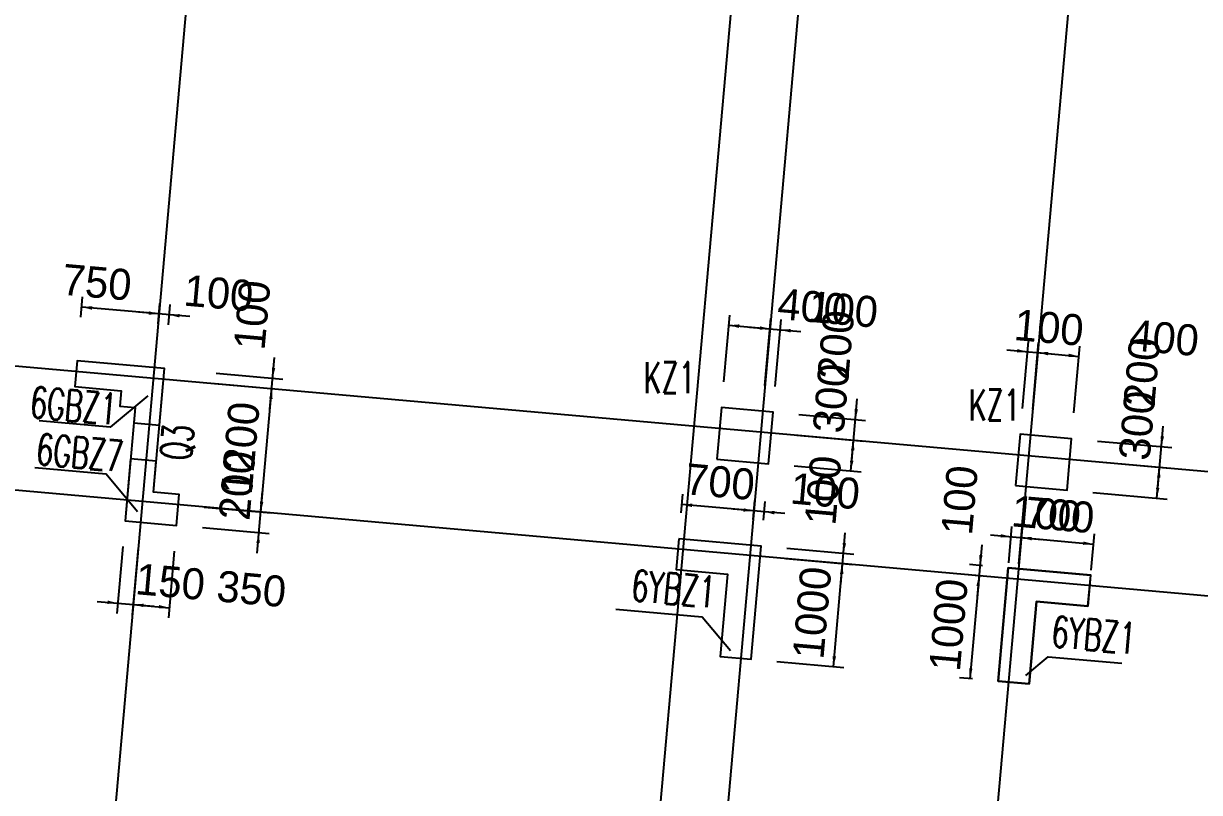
# Model space of a CAD drawing. Extents: x 387171 to 699106, y 11966 to 245688.
# Drawn here: x 627343 to 638718, y 66135 to 73574 of the extents above; entities that cross this region are included whole.
import ezdxf

# ---------------------------------------------------------------- set-up
doc = ezdxf.new("R2010")
doc.units = 0
doc.header["$LTSCALE"] = 100
doc.header["$MEASUREMENT"] = 0
for name, color, linetype in [('b边缘构件', 235, 'Continuous'), ('COLU', 7, 'Continuous'), ('DIM', 3, 'Continuous'), ('DOTE', 253, 'Continuous'), ('NUM', 7, 'Continuous'), ('TEXT', 7, 'Continuous'), ('THIN', 7, 'Continuous'), ('wall-主楼', 2, 'Continuous'), ('Y阴影', 254, 'Continuous'), ('剪力墙身标注', 7, 'Continuous'), ('小尺寸', 4, 'Continuous')]:
    doc.layers.add(name, color=color, linetype=linetype)
doc.styles.get("Standard").update_dxf_attribs({"font": 'standard'})
doc.styles.add('tk', font='tk')
doc.dimstyles.get("Standard").update_dxf_attribs({"dimtxt": 300, "dimasz": 100, "dimexe": 100, "dimexo": 250, "dimgap": 100, "dimtad": 0, "dimtoh": 1, "dimdec": 0, "dimdsep": 46, "dimcen": 0.09, "dimclrt": 7, "dimadec": 0, "dimazin": 0, "dimtfac": 1, "dimtdec": 4, "dimtofl": 0, "dimtmove": 0, "dimatfit": 3, "dimfxl": 1, "dimtolj": 1, "dimtzin": 0, "dimarcsym": 0})

# ---------------------------------------------------------------- blocks, each defined once
blk = doc.blocks.new('*D4655')
at = {"layer": '小尺寸', "color": 0, "linetype": 'ByBlock', "lineweight": -2}
for p, q in [((628453, 68501), (628395, 67854)), ((628801, 68470), (628744, 67823)), ((628404, 67953), (628753, 67922))]:
    blk.add_line(p, q, dxfattribs=at)
for points in [[(628404, 67953), (628505, 67961), (628502, 67928)], [(628753, 67922), (628652, 67915), (628655, 67948)]]:
    blk.add_solid(points, dxfattribs=at)
at = {"layer": '小尺寸', "color": 7, "linetype": 'Continuous', "lineweight": -2, "insert": (629548, 68103), "char_height": 300, "width": 566.67, "attachment_point": 5, "rotation": 354.9316, "style": 'tk'}
blk.add_mtext('350', dxfattribs=at)
blk = doc.blocks.new('*D4382')
at = {"layer": '小尺寸', "color": 0, "linetype": 'ByBlock', "lineweight": -2}
for p, q in [((629196, 70092), (629844, 70034)), ((629638, 68848), (629744, 70043)), ((629090, 68896), (629738, 68839))]:
    blk.add_line(p, q, dxfattribs=at)
for points in [[(629744, 70043), (629752, 69942), (629719, 69945)], [(629638, 68848), (629630, 68949), (629663, 68946)]]:
    blk.add_solid(points, dxfattribs=at)
at = {"layer": '小尺寸', "color": 7, "linetype": 'Continuous', "lineweight": -2, "insert": (629442, 69467), "char_height": 300, "width": 690, "attachment_point": 5, "rotation": 84.9317, "style": 'tk'}
blk.add_mtext('1200', dxfattribs=at)
blk = doc.blocks.new('*D465')
at = {"layer": '小尺寸', "color": 0, "linetype": 'ByBlock', "lineweight": -2}
for p, q in [((629726, 69844), (629771, 70342)), ((629205, 70191), (629852, 70134)), ((629196, 70092), (629844, 70034))]:
    blk.add_line(p, q, dxfattribs=at)
for points in [[(629753, 70143), (629745, 70244), (629778, 70241)], [(629744, 70043), (629752, 69942), (629719, 69945)]]:
    blk.add_solid(points, dxfattribs=at)
at = {"layer": '小尺寸', "color": 7, "linetype": 'Continuous', "lineweight": -2, "insert": (629556, 70753), "char_height": 300, "width": 476.67, "attachment_point": 5, "rotation": 84.9316, "style": 'tk'}
blk.add_mtext('100', dxfattribs=at)
blk = doc.blocks.new('*D4419')
at = {"layer": '小尺寸', "color": 0, "linetype": 'ByBlock', "lineweight": -2}
for p, q in [((634718, 68397), (635365, 68340)), ((635177, 67352), (635266, 68349)), ((634629, 67401), (635277, 67344))]:
    blk.add_line(p, q, dxfattribs=at)
for points in [[(635266, 68349), (635273, 68247), (635240, 68250)], [(635177, 67352), (635169, 67454), (635203, 67451)]]:
    blk.add_solid(points, dxfattribs=at)
at = {"layer": '小尺寸', "color": 7, "linetype": 'Continuous', "lineweight": -2, "insert": (634972, 67873), "char_height": 300, "width": 690, "attachment_point": 5, "rotation": 84.9316, "style": 'tk'}
blk.add_mtext('1000', dxfattribs=at)
blk = doc.blocks.new('*D582')
at = {"layer": '小尺寸', "color": 0, "linetype": 'ByBlock', "lineweight": -2}
for p, q in [((635248, 68149), (635292, 68647)), ((634727, 68497), (635374, 68439)), ((634718, 68397), (635365, 68340))]:
    blk.add_line(p, q, dxfattribs=at)
for points in [[(635274, 68448), (635267, 68549), (635300, 68546)], [(635266, 68349), (635273, 68247), (635240, 68250)]]:
    blk.add_solid(points, dxfattribs=at)
at = {"layer": '小尺寸', "color": 7, "linetype": 'Continuous', "lineweight": -2, "insert": (635078, 69058), "char_height": 300, "width": 476.67, "attachment_point": 5, "rotation": 84.9316, "style": 'tk'}
blk.add_mtext('100', dxfattribs=at)
blk = doc.blocks.new('*D96')
at = {"layer": '小尺寸', "color": 0, "linetype": 'ByBlock', "lineweight": -2}
for p, q in [((629603, 68449), (629656, 69047)), ((629090, 68896), (629738, 68839)), ((629073, 68697), (629720, 68640))]:
    blk.add_line(p, q, dxfattribs=at)
for points in [[(629638, 68848), (629630, 68949), (629663, 68946)], [(629620, 68648), (629628, 68547), (629595, 68550)]]:
    blk.add_solid(points, dxfattribs=at)
at = {"layer": '小尺寸', "color": 7, "linetype": 'Continuous', "lineweight": -2, "insert": (629410, 69105), "char_height": 300, "width": 566.67, "attachment_point": 5, "rotation": 84.9317, "style": 'tk'}
blk.add_mtext('200', dxfattribs=at)
blk = doc.blocks.new('*D1441')
at = {"layer": '小尺寸', "color": 0, "linetype": 'ByBlock', "lineweight": -2}
for p, q in [((628952, 70738), (628454, 70782)), ((628645, 70667), (628662, 70864)), ((628744, 70658), (628762, 70855))]:
    blk.add_line(p, q, dxfattribs=at)
for points in [[(628654, 70764), (628552, 70757), (628555, 70790)], [(628753, 70756), (628854, 70763), (628851, 70730)]]:
    blk.add_solid(points, dxfattribs=at)
at = {"layer": '小尺寸', "color": 7, "linetype": 'Continuous', "lineweight": -2, "insert": (629230, 70964), "char_height": 300, "width": 476.67, "attachment_point": 5, "rotation": 354.9316, "style": 'tk'}
blk.add_mtext('100', dxfattribs=at)
blk = doc.blocks.new('*D1192')
at = {"layer": '小尺寸', "color": 0, "linetype": 'ByBlock', "lineweight": -2}
for p, q in [((627898, 70733), (627915, 70930)), ((628654, 70764), (627906, 70831)), ((628645, 70667), (628662, 70864))]:
    blk.add_line(p, q, dxfattribs=at)
for points in [[(627906, 70831), (628008, 70839), (628005, 70805)], [(628654, 70764), (628552, 70757), (628555, 70790)]]:
    blk.add_solid(points, dxfattribs=at)
at = {"layer": '小尺寸', "color": 7, "linetype": 'Continuous', "lineweight": -2, "insert": (628053, 71069), "char_height": 300, "width": 566.67, "attachment_point": 5, "rotation": 354.9316, "style": 'tk'}
blk.add_mtext('750', dxfattribs=at)
blk = doc.blocks.new('*D2371')
at = {"layer": '小尺寸', "color": 0, "linetype": 'ByBlock', "lineweight": -2}
for p, q in [((634400, 68777), (634416, 68959)), ((634500, 68768), (634516, 68950)), ((634706, 68833), (634208, 68877))]:
    blk.add_line(p, q, dxfattribs=at)
for points in [[(634407, 68859), (634306, 68852), (634309, 68885)], [(634507, 68851), (634608, 68858), (634605, 68825)]]:
    blk.add_solid(points, dxfattribs=at)
at = {"layer": '小尺寸', "color": 7, "linetype": 'Continuous', "lineweight": -2, "insert": (635098, 69049), "char_height": 300, "width": 476.67, "attachment_point": 5, "rotation": 354.9316, "style": 'tk'}
blk.add_mtext('100', dxfattribs=at)
blk = doc.blocks.new('*D3343')
at = {"layer": '小尺寸', "color": 0, "linetype": 'ByBlock', "lineweight": -2}
for p, q in [((633703, 68839), (633719, 69021)), ((634400, 68777), (634416, 68959)), ((634407, 68859), (633710, 68921))]:
    blk.add_line(p, q, dxfattribs=at)
for points in [[(633710, 68921), (633811, 68929), (633808, 68896)], [(634407, 68859), (634306, 68852), (634309, 68885)]]:
    blk.add_solid(points, dxfattribs=at)
at = {"layer": '小尺寸', "color": 7, "linetype": 'Continuous', "lineweight": -2, "insert": (634081, 69139), "char_height": 300, "width": 566.67, "attachment_point": 5, "rotation": 354.9316, "style": 'tk'}
blk.add_mtext('700', dxfattribs=at)
blk = doc.blocks.new('*D2918')
at = {"layer": '小尺寸', "color": 0, "linetype": 'ByBlock', "lineweight": -2}
for p, q in [((636612, 68530), (636568, 68032)), ((636619, 68329), (636495, 68340)), ((636611, 68229), (636486, 68240))]:
    blk.add_line(p, q, dxfattribs=at)
for points in [[(636594, 68331), (636587, 68432), (636620, 68429)], [(636586, 68231), (636593, 68130), (636560, 68133)]]:
    blk.add_solid(points, dxfattribs=at)
at = {"layer": '小尺寸', "color": 7, "linetype": 'Continuous', "lineweight": -2, "insert": (636399, 68963), "char_height": 300, "width": 476.67, "attachment_point": 5, "rotation": 84.9316, "style": 'tk'}
blk.add_mtext('100', dxfattribs=at)
blk = doc.blocks.new('*D3855')
at = {"layer": '小尺寸', "color": 0, "linetype": 'ByBlock', "lineweight": -2}
for p, q in [((636611, 68229), (636486, 68240)), ((636586, 68231), (636497, 67235)), ((636522, 67233), (636398, 67244))]:
    blk.add_line(p, q, dxfattribs=at)
for points in [[(636586, 68231), (636593, 68130), (636560, 68133)], [(636497, 67235), (636490, 67336), (636523, 67334)]]:
    blk.add_solid(points, dxfattribs=at)
at = {"layer": '小尺寸', "color": 7, "linetype": 'Continuous', "lineweight": -2, "insert": (636292, 67756), "char_height": 300, "width": 690, "attachment_point": 5, "rotation": 84.9316, "style": 'tk'}
blk.add_mtext('1000', dxfattribs=at)
blk = doc.blocks.new('*D3738')
at = {"layer": '小尺寸', "color": 0, "linetype": 'ByBlock', "lineweight": -2}
for p, q in [((636873, 68356), (636904, 68708)), ((636696, 68626), (637194, 68582)), ((636972, 68347), (637004, 68700))]:
    blk.add_line(p, q, dxfattribs=at)
for points in [[(636895, 68609), (636794, 68601), (636797, 68634)], [(636995, 68600), (637096, 68608), (637093, 68574)]]:
    blk.add_solid(points, dxfattribs=at)
at = {"layer": '小尺寸', "color": 7, "linetype": 'Continuous', "lineweight": -2, "insert": (637236, 68829), "char_height": 300, "width": 476.67, "attachment_point": 5, "rotation": 354.9316, "style": 'tk'}
blk.add_mtext('100', dxfattribs=at)
blk = doc.blocks.new('*D4674')
at = {"layer": '小尺寸', "color": 0, "linetype": 'ByBlock', "lineweight": -2}
for p, q in [((636972, 68347), (637004, 68700)), ((636995, 68600), (637692, 68538)), ((637670, 68285), (637701, 68638))]:
    blk.add_line(p, q, dxfattribs=at)
for points in [[(636995, 68600), (637096, 68608), (637093, 68574)], [(637692, 68538), (637591, 68530), (637594, 68563)]]:
    blk.add_solid(points, dxfattribs=at)
at = {"layer": '小尺寸', "color": 7, "linetype": 'Continuous', "lineweight": -2, "insert": (637366, 68818), "char_height": 300, "width": 566.67, "attachment_point": 5, "rotation": 354.9316, "style": 'tk'}
blk.add_mtext('700', dxfattribs=at)
blk = doc.blocks.new('*D4506')
at = {"layer": '小尺寸', "color": 0, "linetype": 'ByBlock', "lineweight": -2}
for p, q in [((628303, 68514), (628246, 67867)), ((628453, 68501), (628395, 67854)), ((628056, 67984), (628603, 67936))]:
    blk.add_line(p, q, dxfattribs=at)
for points in [[(628255, 67966), (628154, 67959), (628157, 67992)], [(628404, 67953), (628505, 67961), (628502, 67928)]]:
    blk.add_solid(points, dxfattribs=at)
at = {"layer": '小尺寸', "color": 7, "linetype": 'Continuous', "lineweight": -2, "insert": (628763, 68172), "char_height": 300, "width": 476.67, "attachment_point": 5, "rotation": 354.9316, "style": 'tk'}
blk.add_mtext('150', dxfattribs=at)
blk = doc.blocks.new('*D173')
at = {"layer": 'DIM', "color": 0, "linetype": 'ByBlock', "lineweight": -2}
for p, q in [((636855, 70416), (637353, 70372)), ((637005, 69851), (637063, 70498)), ((637105, 69842), (637162, 70489))]:
    blk.add_line(p, q, dxfattribs=at)
for points in [[(637054, 70399), (636953, 70391), (636956, 70424)], [(637154, 70390), (637255, 70397), (637252, 70364)]]:
    blk.add_solid(points, dxfattribs=at)
at = {"layer": 'DIM', "color": 7, "linetype": 'Continuous', "lineweight": -2, "insert": (637262, 70631), "char_height": 300, "width": 476.67, "attachment_point": 5, "rotation": 354.9316, "style": 'tk'}
blk.add_mtext('100', dxfattribs=at)
blk = doc.blocks.new('*D63')
at = {"layer": 'DIM', "color": 0, "linetype": 'ByBlock', "lineweight": -2}
for p, q in [((637105, 69842), (637162, 70489)), ((637503, 69807), (637561, 70454)), ((637154, 70390), (637552, 70354))]:
    blk.add_line(p, q, dxfattribs=at)
for points in [[(637154, 70390), (637255, 70397), (637252, 70364)], [(637552, 70354), (637451, 70347), (637454, 70380)]]:
    blk.add_solid(points, dxfattribs=at)
at = {"layer": 'DIM', "color": 7, "linetype": 'Continuous', "lineweight": -2, "insert": (638377, 70532), "char_height": 300, "width": 576.67, "attachment_point": 5, "rotation": 354.9316, "style": 'tk'}
blk.add_mtext('400', dxfattribs=at)
blk = doc.blocks.new('*D932')
at = {"layer": 'DIM', "color": 0, "linetype": 'ByBlock', "lineweight": -2}
for p, q in [((634117, 70107), (634174, 70754)), ((634165, 70655), (634564, 70619)), ((634515, 70072), (634573, 70719))]:
    blk.add_line(p, q, dxfattribs=at)
for points in [[(634165, 70655), (634266, 70663), (634264, 70629)], [(634564, 70619), (634463, 70612), (634466, 70645)]]:
    blk.add_solid(points, dxfattribs=at)
at = {"layer": 'DIM', "color": 7, "linetype": 'Continuous', "lineweight": -2, "insert": (634973, 70834), "char_height": 300, "width": 576.67, "attachment_point": 5, "rotation": 354.9316, "style": 'tk'}
blk.add_mtext('400', dxfattribs=at)
blk = doc.blocks.new('*D631')
at = {"layer": 'DIM', "color": 0, "linetype": 'ByBlock', "lineweight": -2}
for p, q in [((634515, 70072), (634573, 70719)), ((634615, 70063), (634672, 70710)), ((634365, 70637), (634863, 70593))]:
    blk.add_line(p, q, dxfattribs=at)
for points in [[(634564, 70619), (634463, 70612), (634466, 70645)], [(634663, 70611), (634764, 70618), (634762, 70585)]]:
    blk.add_solid(points, dxfattribs=at)
at = {"layer": 'DIM', "color": 7, "linetype": 'Continuous', "lineweight": -2, "insert": (635273, 70807), "char_height": 300, "width": 476.67, "attachment_point": 5, "rotation": 354.9316, "style": 'tk'}
blk.add_mtext('100', dxfattribs=at)
blk = doc.blocks.new('*D1717')
at = {"layer": 'DIM', "color": 0, "linetype": 'ByBlock', "lineweight": -2}
for p, q in [((634824, 69592), (635472, 69535)), ((635345, 69245), (635372, 69544)), ((634798, 69294), (635445, 69236))]:
    blk.add_line(p, q, dxfattribs=at)
for points in [[(635372, 69544), (635380, 69443), (635347, 69446)], [(635345, 69245), (635338, 69346), (635371, 69343)]]:
    blk.add_solid(points, dxfattribs=at)
at = {"layer": 'DIM', "color": 7, "linetype": 'Continuous', "lineweight": -2, "insert": (635157, 69948), "char_height": 300, "width": 566.67, "attachment_point": 5, "rotation": 84.9316, "style": 'tk'}
blk.add_mtext('300', dxfattribs=at)
blk = doc.blocks.new('*D1443')
at = {"layer": 'DIM', "color": 0, "linetype": 'ByBlock', "lineweight": -2}
for p, q in [((635354, 69345), (635407, 69942)), ((634842, 69792), (635489, 69734)), ((634824, 69592), (635472, 69535))]:
    blk.add_line(p, q, dxfattribs=at)
for points in [[(635390, 69743), (635382, 69844), (635415, 69841)], [(635372, 69544), (635380, 69443), (635347, 69446)]]:
    blk.add_solid(points, dxfattribs=at)
at = {"layer": 'DIM', "color": 7, "linetype": 'Continuous', "lineweight": -2, "insert": (635203, 70464), "char_height": 300, "width": 566.67, "attachment_point": 5, "rotation": 84.9316, "style": 'tk'}
blk.add_mtext('200', dxfattribs=at)
blk = doc.blocks.new('*D3510')
at = {"layer": 'DIM', "color": 0, "linetype": 'ByBlock', "lineweight": -2}
for p, q in [((637713, 69336), (638432, 69272)), ((638306, 68982), (638332, 69281)), ((637686, 69037), (638405, 68974))]:
    blk.add_line(p, q, dxfattribs=at)
for points in [[(638332, 69281), (638340, 69180), (638307, 69183)], [(638306, 68982), (638298, 69084), (638331, 69081)]]:
    blk.add_solid(points, dxfattribs=at)
at = {"layer": 'DIM', "color": 7, "linetype": 'Continuous', "lineweight": -2, "insert": (638117, 69685), "char_height": 300, "width": 566.67, "attachment_point": 5, "rotation": 84.9316, "style": 'tk'}
blk.add_mtext('300', dxfattribs=at)
blk = doc.blocks.new('*D1406')
at = {"layer": 'DIM', "color": 0, "linetype": 'ByBlock', "lineweight": -2}
for p, q in [((638315, 69082), (638368, 69680)), ((637730, 69535), (638449, 69472)), ((637713, 69336), (638432, 69272))]:
    blk.add_line(p, q, dxfattribs=at)
for points in [[(638350, 69481), (638342, 69582), (638375, 69579)], [(638332, 69281), (638340, 69180), (638307, 69183)]]:
    blk.add_solid(points, dxfattribs=at)
at = {"layer": 'DIM', "color": 7, "linetype": 'Continuous', "lineweight": -2, "insert": (638163, 70201), "char_height": 300, "width": 566.67, "attachment_point": 5, "rotation": 84.9316, "style": 'tk'}
blk.add_mtext('200', dxfattribs=at)

msp = doc.modelspace()

# ---------------------------------------------------------------- hatches: boundary and pattern name
at = {"layer": 'Y阴影'}
h = msp.add_hatch(dxfattribs=at)
h.set_pattern_fill('ANSI31', color=256, scale=25, angle=-21.95462, style=0)
h.set_pattern_definition([])
h.paths.add_polyline_path([(627838.2, 70061.4), (628286.5, 70021.7), (628273.2, 69872.3), (628422.6, 69859), (628409.4, 69709.6), (628658.4, 69687.5), (628707, 70235.4), (627860.3, 70310.4)], flags=0)
h = msp.add_hatch(dxfattribs=at)
h.set_pattern_fill('ANSI31', color=256, scale=25, angle=-21.95462, style=0)
h.set_pattern_definition([])
h.paths.add_polyline_path([(628378.4, 69361), (628325.4, 68763.3), (628823.5, 68719.1), (628850, 69018), (628601, 69040), (628627.5, 69338.9)], flags=0)
h = msp.add_hatch(dxfattribs=at)
h.set_pattern_fill('ANSI31', color=256, scale=25, angle=-21.95462, style=0)
h.set_pattern_definition([])
h.paths.add_polyline_path([(633681, 68589.5), (633654.5, 68290.7), (634152.6, 68246.5), (634081.9, 67449.6), (634380.7, 67423.1), (634477.9, 68518.8)], flags=0)
h = msp.add_hatch(dxfattribs=at)
h.set_pattern_fill('ANSI31', color=256, scale=25, angle=-21.95462, style=0)
h.set_pattern_definition([])
h.paths.add_polyline_path([(636868.8, 68306.8), (636771.7, 67211.1), (637070.5, 67184.6), (637141.2, 67981.4), (637639.2, 67937.3), (637665.7, 68236.1)], flags=0)

# ---------------------------------------------------------------- linework, layer by layer
at = {"layer": 'b边缘构件'}
msp.add_lwpolyline([(627838.2, 70061.4), (628286.5, 70021.7), (628273.2, 69872.3), (628422.6, 69859), (628409.4, 69709.6), (628658.4, 69687.5), (628707, 70235.4), (627860.3, 70310.4)], close=True, dxfattribs=at)
for points in [[(628378.4, 69361), (628325.4, 68763.3), (628823.5, 68719.1), (628850, 69018), (628601, 69040), (628627.5, 69338.9), (628378.4, 69361)], [(633681, 68589.5), (633654.5, 68290.7), (634152.6, 68246.5), (634081.9, 67449.6), (634380.7, 67423.1), (634477.9, 68518.8), (633681, 68589.5)], [(636868.8, 68306.8), (636771.7, 67211.1), (637070.5, 67184.6), (637141.2, 67981.4), (637639.2, 67937.3), (637665.7, 68236.1), (636868.8, 68306.8)]]:
    msp.add_lwpolyline(points, dxfattribs=at)
at = {"layer": 'COLU'}
for points in [[(634050.5, 69359.9), (634548.6, 69315.7), (634592.7, 69813.7), (634094.7, 69857.9)], [(636939.2, 69103.7), (637437.2, 69059.5), (637481.4, 69557.5), (636983.4, 69601.7)]]:
    msp.add_lwpolyline(points, close=True, dxfattribs=at)
at = {"layer": 'DOTE'}
for p, q in [((636774.3, 102900.4), (631338.3, 41609.5)), ((629326.5, 78352.3), (628156.8, 65164.1)), ((635203.4, 77831), (634033.7, 64642.9)), ((637793.2, 77601.3), (636623.6, 64413.2)), ((569231.6, 75409.9), (664009.5, 67003.9)), ((652518.1, 66818.4), (592525.8, 72139.2))]:
    msp.add_line(p, q, dxfattribs=at)
at = {"layer": 'THIN', "color": 200}
for points in [[(628545.8, 69973.4), (628182.3, 69670), (627493.4, 69731.1)], [(628446.3, 68851.3), (628141.9, 69213.9), (627452.9, 69275)], [(634180.6, 67504.4), (633908.2, 67829.7), (633071.5, 67903.9)], [(637036.8, 67267.1), (637253.7, 67448.6), (637968.5, 67385.2)]]:
    msp.add_lwpolyline(points, dxfattribs=at)
at = {"layer": 'wall-主楼'}
for points in [[(628823.5, 68719.1), (628850, 69018), (628601, 69040), (628707, 70235.4), (627860.3, 70310.4), (627838.2, 70061.4), (628286.5, 70021.7), (628273.2, 69872.3), (628422.6, 69859), (628325.4, 68763.3)], [(633681, 68589.5), (633654.5, 68290.7), (634152.6, 68246.5), (634081.9, 67449.6), (634380.7, 67423.1), (634477.9, 68518.8)], [(637665.4, 68236.1), (637638.9, 67937.3), (637140.8, 67981.5), (637070.2, 67184.6), (636771.3, 67211.1), (636868.5, 68306.8)]]:
    msp.add_lwpolyline(points, close=True, dxfattribs=at)

# ---------------------------------------------------------------- texts
at = {"layer": 'NUM', "color": 200, "width": 0.7}
for p in [(633341.7, 69998.8), (636486.5, 69732.4)]:
    msp.add_text('KZ1', height=300, dxfattribs=at).set_placement(p)
at = {"layer": 'TEXT', "color": 200, "width": 0.7}
for s, p in [('6GBZ1', (627397.4, 69764.3)), ('6GBZ7', (627457.5, 69309.8)), ('6YBZ1', (633214.1, 67991.7)), ('6YBZ1', (637278.7, 67545))]:
    msp.add_text(s, height=300, rotation=354.93165, dxfattribs=at).set_placement(p)
at = {"layer": '剪力墙身标注', "width": 0.7}
msp.add_text('Q3', height=300, rotation=84.93165, dxfattribs=at).set_placement((628962.8, 69337.8))

# ---------------------------------------------------------------- dimensions: what is measured, and where the dimension line sits
at = {"layer": 'DIM', "color": 200}
for p1, p2, distance, picture, middle in [((634094.7, 69857.9), (634493.1, 69822.6), 800, '*D932', (634386.7, 70886.1)), ((634493.1, 69822.6), (634592.7, 69813.7), 800, '*D631', (634886.6, 70841.8)), ((634575.1, 69614.5), (634592.7, 69813.7), -800, '*D1443', (635159.9, 69982.4)), ((636983.4, 69601.7), (637083, 69592.9), 800, '*D173', (636875, 70665.4)), ((637083, 69592.9), (637481.4, 69557.5), 800, '*D63', (637791.4, 70584.2)), ((634548.6, 69315.7), (634575.1, 69614.5), -800, '*D1717', (635109.7, 69416.5)), ((637437.2, 69059.5), (637463.7, 69358.3), -871.9, '*D3510', (638069.9, 69154))]:
    dim = msp.add_aligned_dim(p1=p1, p2=p2, distance=distance, dimstyle='Standard', dxfattribs=at)
    dim.commit()
    dim.dimension.update_dxf_attribs({"geometry": picture, "text_midpoint": middle})
dim = msp.add_linear_dim(base=(638349.8, 69480.5), p1=(637463.7, 69358.3), p2=(637481.4, 69557.5), angle=264.93165, dimstyle='Standard', dxfattribs=at)
dim.commit()
dim.dimension.update_dxf_attribs({"geometry": '*D1406', "text_midpoint": (638120.1, 69719.8)})
at = {"layer": '小尺寸'}
for base, p1, p2, angle, picture, middle in [((627906.4, 70830.8), (628622.8, 70417.7), (627875.7, 70483.9), 354.93165, '*D1192', (628053, 71068.7)), ((628653.5, 70764.5), (628722.4, 70408.8), (628622.8, 70417.7), 354.93165, '*D1441', (628843.6, 70998.6)), ((633710.1, 68921.2), (634377.9, 68527.7), (633680.7, 68589.5), 354.93165, '*D3343', (634080.8, 69139.3)), ((636585.6, 68231.5), (636868.5, 68306.8), (636859.7, 68207.2), 84.93165, '*D2918', (636365.2, 68575.8)), ((634407.4, 68859.3), (634477.6, 68518.8), (634377.9, 68527.7), 354.93165, '*D2371', (634711.3, 69083.4)), ((636994.9, 68599.9), (636850.8, 68106.9), (636950.4, 68098.1), 354.93165, '*D3738', (636849.5, 68863.8)), ((637692.2, 68538.1), (636950.4, 68098.1), (637647.7, 68036.2), 354.93165, '*D4674', (637365.6, 68818)), ((628404.2, 67953.2), (628325.4, 68763.3), (628474.9, 68750.1), 354.93165, '*D4506', (628351.6, 68208.8)), ((636497.3, 67235.4), (636859.7, 68207.2), (636771.3, 67211.1), 84.93165, '*D3855', (636292.4, 67755.5))]:
    dim = msp.add_linear_dim(base=base, p1=p1, p2=p2, angle=angle, dimstyle='Standard', dxfattribs=at)
    dim.commit()
    dim.dimension.update_dxf_attribs({"geometry": picture, "text_midpoint": middle})
for p1, p2, picture, middle in [((628947.2, 70113.7), (628956, 70213.3), '*D465', (629521.7, 70365.8)), ((628841.2, 68918.3), (628947.2, 70113.7), '*D4382', (629442, 69467.4)), ((628823.5, 68719.1), (628841.2, 68918.3), '*D96', (629367.2, 68623.8)), ((634468.7, 68419.2), (634477.6, 68518.8), '*D582', (635043.2, 68671.4)), ((628474.9, 68750.1), (628823.5, 68719.1), '*D4655', (628992.1, 68152)), ((634380.4, 67423.1), (634468.7, 68419.2), '*D4419', (634972.4, 67872.6))]:
    dim = msp.add_aligned_dim(p1=p1, p2=p2, distance=-800, dimstyle='Standard', dxfattribs=at)
    dim.commit()
    dim.dimension.update_dxf_attribs({"geometry": picture, "text_midpoint": middle})

doc.saveas('drawing.dxf')
